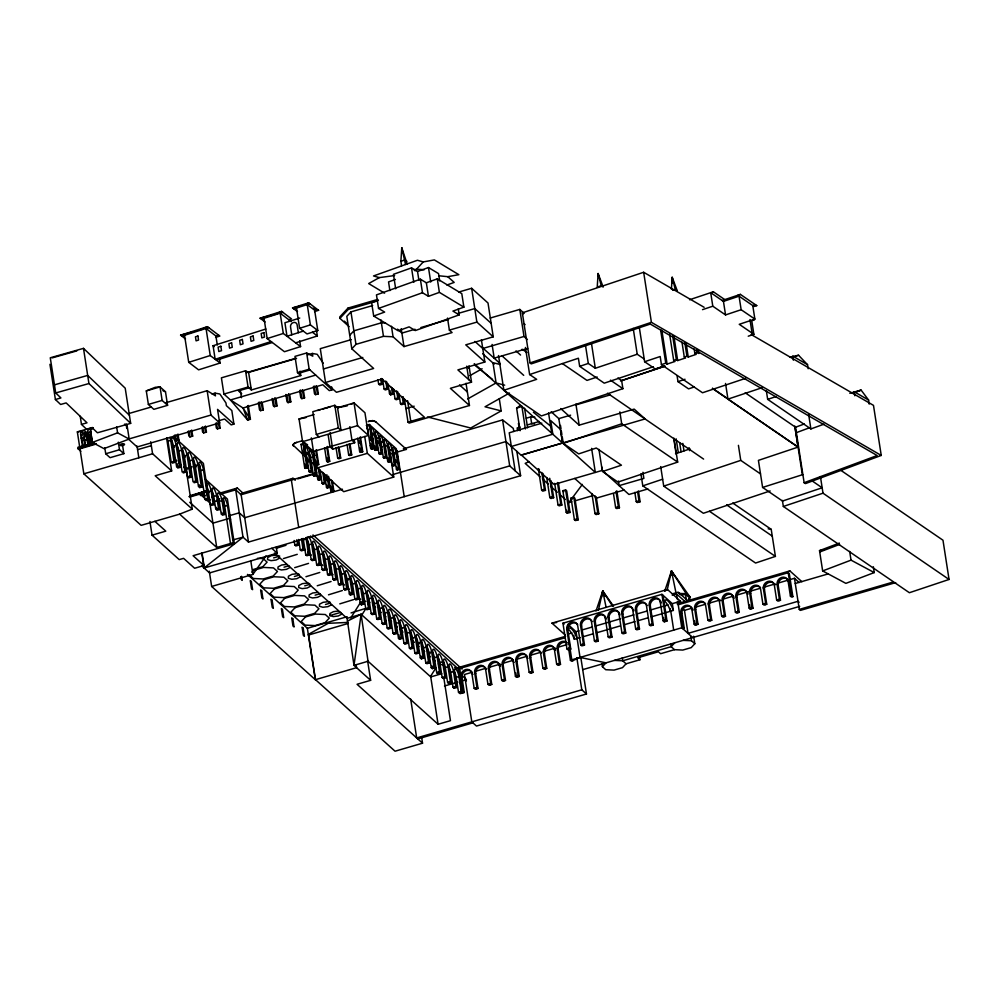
<?xml version="1.0" encoding="UTF-8"?>
<svg xmlns="http://www.w3.org/2000/svg" width="999" height="999" viewBox="0 0 999 999"><rect width="100%" height="100%" fill="white"/><g stroke="black" fill="none" stroke-linecap="round" stroke-linejoin="round"><path stroke-width="1.5" d="M83.354 446.091C82.992 442.37 78.347 431.568 86.139 433.054M85.614 445.504C85.215 442.432 82.093 435.04 87.862 435.364M90.235 444.093L88.611 432.742L91.021 430.956M341.858 614.098L338.274 615.983L333.266 616.595L329.795 615.584L329.87 613.536L333.454 611.65L338.449 611.026M401.586 265.809L400.886 261.301L401.773 247.789L407.305 264.348M671.403 289.273L672.19 277.26L677.26 290.809L675.274 289.448L672.19 277.26L672.639 283.204M274.4 553.009L347.053 618.369L361.101 614.273L353.996 665.359L370.629 680.331L357.055 684.29L422.54 743.194L395.042 751.211L315.497 679.657L308.579 635.014M601.648 597.14L602.747 591.008L613.511 606.131M670.666 575.561L671.49 570.966L690.334 597.427L688.573 599.313M598.376 610.364L602.747 591.008L612.587 606.193M667.12 590.322L671.49 570.966L686.251 593.743L690.334 597.427M596.016 611.026L602.747 591.008L605.257 596.428M664.76 590.983L671.49 570.966L673.376 575.024M91.234 432.167L90.772 435.402L92.183 444.53M87.45 435.926L86.626 439.86A2.985 2.597 -48 0 1 87.125 437.712M350.786 617.869L360.951 601.785M361.313 615.809L365.971 608.428M368.306 604.732L369.855 602.272M430.644 676.236L436.076 667.632M209.278 571.178L211.651 586.45L252.897 574.425L265.959 555.931M582.392 484.39L568.818 502.622L571.765 501.773M414.985 270.854L423.264 261.925L434.365 259.915L458.853 274.675L447.752 276.686L438.661 275.749M377.472 299.488L348.014 308.079L339.722 316.995L339.922 318.356L349.113 326.623M339.922 318.356L348.214 309.44L377.684 300.849M372.652 305.557L350.949 311.888L346.803 316.346L351.823 348.813L373.651 368.456L325.537 382.48L320.292 348.663L351.236 339.635M349.737 335.289L353.883 330.831L381.381 322.814L385.489 323.002M351.823 348.813L355.969 344.355L383.466 336.338L393.069 336.788L403.983 346.603L452.11 332.58L449.375 330.12L447.515 318.094M251.91 572.177L253.621 570.354L263.611 567.432L273.489 567.894L277.46 571.465L273.189 576.048L263.199 578.97L253.321 578.496L249.35 574.937M639.535 656.892L639.972 659.74L626.073 663.798L622.477 667.657L614.06 670.104L605.744 669.717L602.409 666.708L605.993 662.849L580.044 657.417L571.515 661.213L570.417 660.227L568.581 648.326M674.737 642.807L671.153 646.665L622.727 660.789L614.41 660.401M693.656 636.238L694.817 643.743L691.221 647.614L682.804 650.062L674.487 649.675L660.589 653.721L658.416 651.76L637.787 657.779L639.972 659.74M201.736 552.797L204.096 568.019L243.019 537.175L235.689 489.822L220.854 494.143M520.104 430.731L516.62 408.179L520.167 405.507L521.903 406.418L525.399 428.958M710.938 293.419L713.348 291.783L724.762 299.6M737.961 296.029L740.371 294.393L756.743 305.594L754.095 306.481L737.724 295.267M234.765 489.66L237.35 488.036L242.807 492.944L293.032 478.296L295.217 480.269M240.459 494.418L242.807 492.944M290.672 479.77L293.032 478.296M664.972 591.033L667.457 589.472L680.556 601.248L672.302 603.658L661.937 594.33L562.949 623.189L566.933 648.9L568.019 649.874L570.766 649.075L567.42 627.434M787.524 572.377L789.872 570.904L801.885 581.705M306.193 304.295L308.691 302.797L318.569 310.302L314.535 311.588M469.88 375.636L482.105 368.768M467.594 398.976L496.103 382.954L504.707 385.164M509.465 393.044L485.039 406.78L501.173 410.901L499.3 398.813M501.173 410.901L470.704 428.022L427.385 416.933M308.316 634.427L328.234 623.301L348.027 622.427M394.605 275.562L379.333 277.61L368.668 283.566L384.59 293.157M279.658 558.141L276.074 560.027L271.066 560.651L267.582 559.627L267.657 557.579L271.253 555.694L276.248 555.069L278.571 555.756M290.022 567.469L286.438 569.355L281.431 569.967L277.947 568.955L278.022 566.908L281.618 565.022L286.613 564.398M300.387 576.798L296.803 578.683L291.808 579.295L288.324 578.284L288.399 576.236L291.983 574.338L296.99 573.726L299.3 574.4M310.764 586.113L307.168 588.011L302.173 588.623L298.689 587.612L298.763 585.551L302.347 583.666L307.355 583.054L309.678 583.728M321.129 595.441L317.545 597.327L312.537 597.951L309.053 596.927L309.128 594.88L312.712 592.994L317.719 592.382M331.493 604.77L327.909 606.655L322.902 607.267L319.418 606.256L319.493 604.208L323.089 602.322L328.084 601.698L330.407 602.385M438.074 724.263L368.044 661.263L353.996 665.359L347.477 621.078L361.101 614.273L430.744 676.91L438.074 724.263L450.449 720.654L443.831 677.884M351.336 404.245L354.033 402.922L364.947 412.737L368.469 435.464L313.474 451.498L302.56 441.683L299.038 418.956L314.161 414.548M275.162 314.485L281.618 311.376L291.483 318.893L288.798 319.742M199.388 330.219L207.492 326.673L219.83 336.064L215.559 337.412M529.32 461.563L525.174 463.361L540.097 476.798M146.291 390.909L155.257 387.3L160.04 386.9L165.497 391.808L167.582 405.332L153.834 409.34L148.376 404.433L146.291 390.909L160.04 386.9L162.125 400.424L167.582 405.332M79.97 448.788L83.841 473.813L141.134 525.349L179.633 514.135L192.283 509.14L186.114 469.23L183.791 467.145M124.513 424.15L127.098 425.524L129.183 439.061L103.971 448.638L92.37 442.42L90.272 428.896L93.069 427.834M92.37 442.42L117.582 432.842L129.183 439.061M873.338 566.745L874.237 572.577L845.878 583.366L822.652 570.928L819.517 550.624L839.372 543.081M819.729 551.985L839.585 544.43M822.652 570.928L851.023 560.139L874.237 572.577M852.509 393.319L861.113 390.109L868.593 400.062L869.217 404.12M745.217 392.782L795.541 427.235L804.307 423.976M796.39 432.642L809.527 427.759M795.541 427.235L804.133 482.704L877.172 455.532L650.299 324.063L531.181 363.898L530.082 362.912L522.34 312.849L643.668 272.277L704.145 307.305M751.186 334.54L873.488 405.369L881.243 455.432L805.456 483.603L804.133 482.704M849.824 393.294L861.113 390.109L852.459 393.119M766.32 390.659L767.669 399.363L810.888 428.933L823.95 424.175M395.392 279.458L388.549 281.918L389.885 290.609M395.679 288.823L393.444 274.325L411.526 267.869L417.532 271.478L428.484 267.545L438.561 273.614L439.685 280.869M378.446 300.037L371.603 302.51L373.688 316.034L398.189 330.794L409.14 326.86L415.297 330.569L459.215 314.872L458.291 308.866M373.688 316.034L384.64 312.088L378.546 308.416L376.461 294.892L420.379 279.196L426.348 282.792L437.3 278.858L461.788 293.619L463.886 307.143L452.934 311.089L459.215 314.872M420.379 279.196L422.477 292.732L428.446 296.328L439.385 292.382L463.886 307.143M378.546 308.416L422.477 292.732M446.878 285.027L454.195 282.405L447.752 276.686M189.273 496.603L203.946 491.595L199.862 465.222M189.198 496.678L206.693 490.796L207.78 491.783L190.497 496.815M400.886 261.301L404.845 259.977L406.843 261.338M603.184 287.075L601.198 285.714L597.227 287.038L598.114 273.526L602.672 285.714M672.627 290.322L675.274 289.448M689.547 299.75L713.348 291.783M530.082 362.912L651.41 322.34L881.243 455.432M302.635 440.634L294.717 443.019L292.932 444.955L306.943 458.154M722.127 300.487L740.371 294.393M741.146 309.715L725.549 314.922L712.799 306.206L710.701 292.67L723.451 301.398L739.048 296.179L741.146 309.715L754.869 319.093L739.26 324.313L753.87 334.315L748.239 336.201M702.509 309.64L712.799 306.206M525.437 347.465L529.632 374.538L578.396 358.229L579.657 366.346L604.245 383.166L653.346 366.745M498.501 355.544L503.883 390.297L536.65 379.333L529.632 374.538M579.657 366.346L588.299 363.449L595.317 368.256L637.225 354.245L644.205 359.016M754.42 319.905L751.772 320.779L753.87 334.315M597.165 376.998L586.987 380.407L562.4 363.574M639.223 326.823L644.63 361.725L660.177 356.518L661.438 364.635L702.509 392.757L745.704 378.309M516.62 408.179L521.903 406.418M661.438 364.635L665.759 363.199L667.095 364.098L675.024 361.451L673.701 360.539L669.58 333.978M673.701 360.539L676.335 359.652L677.672 360.564L685.601 357.917L684.278 357.005L681.992 342.245M684.278 357.005L686.912 356.119L688.249 357.03L696.178 354.37L694.854 353.471L694.168 349.038M694.854 353.471L697.489 352.585L698.825 353.496L698.363 350.537M663.698 366.133L655.219 368.968L644.63 361.725M617.894 377.997L621.628 380.557L664.947 366.071M620.479 381.044L664.747 366.246M621.628 380.557L622.889 388.673L541.358 415.934L503.883 390.297M677.085 375.799L677.984 381.63L685.027 379.27M694.205 386.988L688.573 388.873L677.984 381.63M789.784 357.105L798.538 355.244L807.529 364.685L808.166 368.743M795.579 356.231L798.538 355.244M563.261 443.356L621.703 423.813L677.672 462.112L617.956 482.08L602.522 471.516L621.415 465.197L596.291 448.014L578.683 453.908L563.261 443.356L562.337 437.375M725.536 383.454L727.959 399.125L761.925 387.762M767.669 399.363L776.273 396.478M675.511 453.733L690.047 448.876M640.933 473.826L642.794 485.851L662.624 479.22M660.689 466.595L663.723 486.138L740.746 460.377L760.501 473.901M794.829 426.061L798.076 447.102L758.416 460.377L762.599 487.425L802.871 474.587M770.154 490.946L703.383 513.274L663.723 486.138M783.341 506.456L823.001 493.194L949.05 579.457L909.39 592.719L783.341 506.456L782.404 500.424M732.766 503.034L771.216 529.345L775.411 556.406L755.581 563.036L642.794 485.851M185.539 338.948L180.607 335.189L207.492 326.673M181.843 336.139L208.729 327.61M265.047 321.953L260.102 318.194L281.618 311.376M297.502 311.663L292.557 307.917L308.691 302.797M261.338 319.131L282.854 312.325M293.793 308.853L309.927 303.733M184.528 335.277L188.724 362.337L198.589 369.842L220.105 363.024L210.227 355.519L206.044 328.471L215.909 335.976L218.606 335.115M299.75 318.044L284.915 322.752L287 336.276L303.321 331.106M216.396 360.214L272.115 342.557L270.879 341.621L215.16 359.278L213.074 345.741L265.859 329.021M188.724 362.337L210.227 355.519M267.17 338.574L283.304 333.466L300.574 346.603L284.44 351.71L267.17 338.574L264.023 318.281M299.625 328.296L310.377 324.887L317.782 330.519L307.03 333.928L299.625 328.296L296.478 308.004M295.642 342.844L317.345 335.976L316.408 329.957M276.286 548.264L285.976 545.279M283.404 558.591L297.252 554.333M294.68 567.657L308.529 563.386M305.956 576.71L319.805 572.439M317.232 585.764L331.069 581.493M328.496 594.817L342.345 590.546M339.772 603.871L353.621 599.6M351.049 612.924L364.885 608.653M541.795 423.176L509.228 432.804L515.159 470.816M511.388 446.466L552.847 434.215L550.674 420.554L560.427 429.32L562.599 442.982L521.141 455.232L505.944 441.558L393.007 474.488M458.616 292.083L471.64 288.286L488.012 303.009L493.244 336.825L465.746 344.842L484.852 362.025L457.879 369.892L471.528 382.155L450.362 388.324L469.468 405.507L409.103 423.101L408.017 422.127L404.37 398.601M296.553 358.416L248.614 372.39L245.542 370.791L221.403 377.834L223.926 394.068L230.469 399.962L247.677 420.092L250.424 419.293L248.289 405.457M307.879 354.77L312.362 353.459L312.774 356.168L306.656 352.984L294.98 356.381L297.502 372.615L300.774 375.562L251.336 389.972L248.064 387.025L245.542 370.791M246.553 372.639L295.916 358.254M457.417 313.636L474.787 308.579L491.158 323.301M148.376 404.433L162.125 400.424M415.022 329.258L401.898 333.079L397.527 329.158M420.854 327.547L448.551 319.48M129.083 413.461L151.174 407.03M165.909 402.734L207.155 390.709L215.459 395.854L215.047 393.144L212.05 394.018M79.758 447.44L77.348 431.88L92.47 427.472M223.926 394.068L248.064 387.025M297.502 372.615L309.166 369.218L332.08 389.835L329.333 390.634L322.789 384.74L243.044 407.992L230.469 399.962L315.709 375.1M250.649 387.387L238.449 390.834L241.721 393.781M299.762 372.952L310.239 369.905M449.375 330.12L476.873 322.103L493.244 336.825M490.147 318.057L519.805 309.415L524.175 313.336M81.144 438.211L84.44 437.899M90.772 435.402L89.398 435.801L90.572 443.406M323.439 368.956L362.812 357.467M83.866 440.659L90.747 438.661M94.243 442.557L77.835 447.352L78.047 448.701L80.882 451.248M83.879 446.241L86.626 445.429M90.759 444.23L93.506 443.431M78.047 448.701L95.941 443.481M78.584 449.188L96.316 444.018M219.655 422.914L210.926 415.06L128.434 439.11L137.163 446.965L219.655 422.914L217.557 409.378L233.928 424.1L231.181 424.9L224.625 419.018L218.769 420.729M105.719 453.758L119.493 449.737L123.851 453.671L110.077 457.679L105.719 453.758L104.783 447.714M258.379 402.51L259.49 409.69L260.589 410.676L263.336 409.877L262.225 402.684M272.128 398.501L273.239 405.681L274.338 406.668L277.085 405.869L275.974 398.676M285.876 394.493L286.988 401.673L288.087 402.659L290.834 401.86L289.722 394.667M299.625 390.484L300.749 397.664L301.835 398.651L304.583 397.852L303.471 390.659M313.374 386.476L314.498 393.656L315.584 394.642L318.331 393.843L317.22 386.65M527.41 339.535L524 336.476L482.754 348.501L474.887 341.421M137.575 449.662L151.324 445.654M172.29 463.136L175.037 462.337L173.951 461.351L171.204 462.15L167.957 441.183L170.704 440.384A5.982 1.698 73.7 0 0 169.992 437.412M174.388 435.389L175.087 439.96L176.186 440.946L178.933 440.134L177.984 434.053M188.137 431.381L188.836 435.951L189.935 436.938L192.682 436.126L191.733 430.045M201.885 427.372L202.585 431.943L203.684 432.917L206.431 432.117L205.482 426.036M215.634 423.364L216.333 427.934L217.432 428.908L220.18 428.109L219.231 422.028M377.972 379.77L378.633 384.053L381.393 383.254L380.731 378.971M175.037 462.337L171.791 441.358A5.982 1.698 73.7 0 1 173.139 437.912A5.982 1.698 73.7 0 1 176.161 445.292L173.414 446.091L176.661 467.057L179.408 466.258L180.494 467.245L177.747 468.044L177.06 463.548M83.841 473.813L152.585 453.771L171.678 470.954L155.182 475.761L192.283 509.14M382.542 378.971L384.091 388.961L386.85 388.161L385.739 381.019M527.647 348.401L494.193 358.154L492.07 344.43M334.802 405.282L338.324 428.009L341.059 430.457L337.537 407.729L334.802 405.282L312.812 411.688L316.321 434.428L319.056 436.875M183.204 472.952L185.951 472.152L184.865 471.166L182.118 471.965L178.871 450.999L181.618 450.199A5.982 1.698 73.7 0 0 178.596 442.819A5.982 1.698 73.7 0 0 177.248 446.266L180.494 467.245M322.54 409.128L327.684 407.629M387.999 383.878L389.548 393.868L392.307 393.069L391.421 387.35M389.548 393.868L390.646 394.855L393.394 394.043L392.507 388.336M185.951 472.152L182.705 451.173A5.982 1.698 73.7 0 1 184.053 447.727A5.982 1.698 73.7 0 1 187.075 455.107L184.328 455.906L187.575 476.873L190.322 476.073L191.408 477.06L188.661 477.859M393.456 388.786L395.005 398.776L397.752 397.977L396.653 390.834M194.118 482.767L196.865 481.968L195.779 480.981L193.032 481.78L189.785 460.814L192.532 460.015A5.982 1.698 73.7 0 0 189.51 452.634A5.982 1.698 73.7 0 0 188.162 456.081L191.408 477.06M398.913 393.693L400.462 403.683L403.209 402.884L402.335 397.177M184.877 468.768L191.995 466.695M196.865 481.968L193.619 461.001A5.982 1.698 73.7 0 1 194.967 457.542A5.982 1.698 73.7 0 1 197.989 464.922L195.242 465.721L198.489 486.688L201.236 485.889L202.322 486.875L199.575 487.674L199.113 484.677M186.114 469.23L191.608 467.619M316.321 434.428L338.324 428.009M405.919 408.591L414.173 406.193M202.322 486.875L199.076 465.909A5.982 1.698 73.7 0 1 200.424 462.45A5.982 1.698 73.7 0 1 203.446 469.83L200.699 470.629A5.982 1.698 73.7 0 0 198.264 463.948M302.56 441.683L357.555 425.649L368.469 435.464M304.32 448.339A4.783 1.361 73.7 0 1 306.256 453.683L309.028 471.54L309.902 472.327L312.1 471.678L311.226 470.891L308.454 453.034A4.783 1.361 73.7 0 0 306.044 447.14A4.783 1.361 73.7 0 0 304.97 449.9L307.729 467.757L305.532 468.394L304.658 467.607L301.061 444.343L305.507 443.044M366.283 425.324L369.255 424.463L396.316 448.801L399.5 469.368L397.302 470.005L396.428 469.218L394.081 454.07A4.783 1.361 73.7 0 0 392.132 448.726M367.157 426.111L370.13 425.249L373.726 448.514L371.528 449.15L370.654 448.376L367.045 425.099M408.017 422.127L424.513 417.307L381.955 379.033L336.451 392.295L325.537 382.48M306.256 453.683L308.454 453.034M375.162 433.828A4.783 1.361 73.7 0 1 376.623 438.361L378.971 453.521L379.832 454.308L382.043 453.658L381.168 452.872L378.821 437.724A4.783 1.361 73.7 0 0 376.398 431.818A4.783 1.361 73.7 0 0 375.324 434.577L377.672 449.737L375.474 450.374L374.6 449.587L372.252 434.44L374.45 433.803A4.783 1.361 73.7 0 0 372.04 427.897A4.783 1.361 73.7 0 0 370.966 430.656M328.097 434.565L329.97 446.69L332.692 449.15L354.695 442.732L354.22 439.697M315.247 455.544A4.783 1.361 73.7 0 0 313.698 457.754L316.458 475.611L314.26 476.248L313.386 475.462L310.627 457.604L312.824 456.968A4.783 1.361 73.7 0 0 310.402 451.061A4.783 1.361 73.7 0 0 309.328 453.821L312.1 471.678M376.623 438.361L378.821 437.724M190.197 495.604L206.693 490.796L203.446 469.83M211.438 505.407L214.186 504.595L213.087 503.621L210.339 504.42L208.354 491.57L211.101 490.771A5.982 1.698 73.7 0 0 208.079 483.391A5.982 1.698 73.7 0 0 206.743 486.838L208.729 499.687L205.981 500.499M199.425 494.605L202.185 493.806L203.272 494.78L200.524 495.579M382.929 440.322A4.783 1.361 73.7 0 1 385.352 446.216L387.699 461.376L388.574 462.15L390.771 461.513L389.897 460.726L387.55 445.579A4.783 1.361 73.7 0 0 385.127 439.672A4.783 1.361 73.7 0 0 384.053 442.432L386.401 457.592L384.203 458.229L383.329 457.442L380.981 442.295L383.179 441.645A4.783 1.361 73.7 0 0 380.769 435.751A4.783 1.361 73.7 0 0 379.695 438.511L382.043 453.658M304.658 467.607L306.855 466.97L307.729 467.757M315.659 464.41L317.857 463.761L318.731 464.547L316.533 465.184L315.659 464.41L313.586 451.011M326.661 461.201L328.858 460.551L329.732 461.338L327.535 461.988L326.661 461.201L324.588 447.802M337.65 457.992L339.86 457.355L340.734 458.129L338.524 458.778L337.65 457.992L336.039 447.577M348.651 454.782L350.849 454.145L351.723 454.932L349.525 455.569L348.651 454.782L347.04 444.368M359.652 451.573L361.85 450.936L362.724 451.723L360.527 452.36L359.652 451.573L357.58 438.186M370.654 448.376L372.852 447.727L373.726 448.514M305.095 468.007L307.292 467.37M219.555 493.219L237.35 488.036M385.352 446.216L387.55 445.579M216.446 507.455L216.895 510.314L219.643 509.502L218.544 508.528L215.796 509.328L213.811 496.478L216.558 495.679A5.982 1.698 73.7 0 0 213.536 488.299A5.982 1.698 73.7 0 0 212.188 491.745L214.186 504.595M374.6 449.587L376.798 448.951L377.672 449.737M208.729 499.687L207.63 498.713L204.882 499.512L203.784 492.37M375.037 449.987L377.235 449.338M317.295 467.932L367.332 453.346L393.743 477.097L343.706 491.695L317.295 467.932L316.583 463.336M309.028 471.54L311.226 470.891M309.465 471.928L311.663 471.291M399.5 469.368L398.626 468.581L396.278 453.434A4.783 1.361 73.7 0 0 393.868 447.527A4.783 1.361 73.7 0 0 392.782 450.287L395.129 465.447L392.932 466.083L392.058 465.297L389.71 450.149L391.92 449.5A4.783 1.361 73.7 0 0 389.498 443.606A4.783 1.361 73.7 0 0 388.424 446.366L390.771 461.513M213.948 501.66L219.443 500.049M378.971 453.521L381.168 452.872M379.395 453.908L381.606 453.271M235.689 489.822L241.146 494.73L316.633 472.714M221.903 512.362L222.352 515.222L225.1 514.41L224.001 513.436L221.254 514.235L219.268 501.386L222.015 500.586A5.982 1.698 73.7 0 0 218.993 493.206A5.982 1.698 73.7 0 0 217.645 496.653L219.643 509.502M297.752 478.871L312.65 474.525M404.508 448.514L502.584 419.917L513.286 428.371L513.761 431.443M313.386 475.462L315.584 474.825L316.458 475.611M313.823 475.861L316.021 475.212M375.849 421.878A5.982 2.398 -8.8 0 0 368.169 421.528L372.639 420.542L375.849 421.878L406.406 449.375L390.209 454.095L393.743 477.097M394.081 454.07L396.278 453.434M383.329 457.442L385.527 456.805L386.401 457.592M383.766 457.842L385.964 457.192M526.348 418.194L530.619 416.945L534.852 417.145M225.1 514.41L223.102 501.56A5.982 1.698 73.7 0 1 224.45 498.114A5.982 1.698 73.7 0 1 227.472 505.494L224.725 506.293A5.982 1.698 73.7 0 0 222.29 499.612M317.757 479.395L319.955 478.746L320.829 479.532L318.631 480.182L317.757 479.395L314.985 461.538A4.783 1.361 73.7 0 0 313.049 456.193M318.194 479.782L320.392 479.145M576.036 404.857L610.227 394.892M387.699 461.376L389.897 460.726M388.136 461.763L390.334 461.126M322.115 483.316L324.313 482.679L325.187 483.466L322.989 484.103L322.115 483.316L320.042 469.93M322.552 483.716L324.75 483.066M520.104 427.097L517.157 427.947L517.582 430.656M527.385 424.912L539.26 421.503M149.925 521.478L152.048 535.164L165.797 531.156L154.882 521.341M392.058 465.297L394.255 464.66L395.129 465.447M392.495 465.684L394.692 465.047M551.186 411.738L558.816 418.606L570.604 415.172M326.486 487.25L328.683 486.6L329.558 487.387L327.36 488.024L326.486 487.25L324.413 473.851M228.871 515.846L239.248 512.812L244.705 517.732L342.482 489.223M326.923 487.637L329.121 487M396.428 469.218L398.626 468.581M396.865 469.617L399.063 468.981M330.844 491.171L333.054 490.534L333.928 491.321L331.718 491.958L330.844 491.171L328.546 476.286M331.281 491.558L333.491 490.921M560.689 408.554L579.183 425.149L634.178 409.115L645.092 418.931L521.341 455.007L554.083 484.453L602.21 470.429L628.945 494.48L647.864 488.961M179.633 514.135L216.733 547.502L233.229 542.694L234.328 543.681L193.082 555.706L203.983 565.521L194.618 568.256L183.591 558.341L179.221 559.615L152.048 535.164M232.605 539.997L243.019 537.175L248.476 542.082L509.702 465.909L520.616 475.724L204.096 568.019M307.317 536.825A5.982 1.698 73.7 0 0 307.267 540.084L309.565 554.957L306.818 555.756L305.731 554.782L303.421 539.897L306.169 539.098A5.982 1.698 73.7 0 0 305.881 537.624M294.817 544.967L297.565 544.168L298.651 545.142L295.904 545.941L294.817 544.967L294.118 540.496M295.354 545.454L298.114 544.655M276.273 547.102L277.223 553.196L209.553 572.927L201.91 566.058M311.913 543.031A5.982 1.698 73.7 0 1 314.335 549.712L316.646 564.597L317.732 565.584L320.479 564.772L319.393 563.798L317.083 548.913A5.982 1.698 73.7 0 0 314.061 541.533A5.982 1.698 73.7 0 0 312.724 544.992L315.022 559.865L312.275 560.664L311.188 559.69L308.878 544.805L311.626 544.005A5.982 1.698 73.7 0 0 308.604 536.625M300.274 549.875L303.022 549.075L304.108 550.049L301.361 550.849L300.274 549.875L298.664 539.46M273.664 557.867L279.732 556.093M300.811 550.362L303.571 549.562M314.335 549.712L317.083 548.913M252.822 569.642L262.824 566.72L267.083 562.137L263.124 558.566L257.48 558.304M305.731 554.782L308.479 553.983L309.565 554.957M306.268 555.269L309.028 554.47M323.439 553.858A5.982 1.698 73.7 0 1 325.249 559.527L327.547 574.413L328.646 575.399L331.393 574.587L330.307 573.613L327.997 558.728A5.982 1.698 73.7 0 0 324.975 551.348A5.982 1.698 73.7 0 0 323.639 554.807L325.936 569.68L323.189 570.491L322.103 569.505L319.792 554.62L322.54 553.821A5.982 1.698 73.7 0 0 319.518 546.441A5.982 1.698 73.7 0 0 318.182 549.9L320.479 564.772M541.645 490.184L544.393 489.373L545.479 490.359L542.732 491.158L541.645 490.184L538.311 468.631L539.398 469.617M284.028 567.182L288.886 565.771M311.188 559.69L313.936 558.891L315.022 559.865M311.725 560.177L314.485 559.378M325.249 559.527L327.997 558.728M562.862 490.721L565.609 489.91L566.708 490.896L570.042 512.45L567.295 513.249L566.196 512.262L562.862 490.721L563.948 491.695M316.646 564.597L319.393 563.798M317.183 565.084L319.93 564.285M549.825 497.539L552.572 496.74L553.671 497.714L550.924 498.526L549.825 497.539L546.728 477.534M334.34 563.673A5.982 1.698 73.7 0 1 336.163 569.343L338.461 584.228L339.56 585.214L342.307 584.403L341.221 583.428L338.911 568.543A5.982 1.698 73.7 0 0 335.889 561.176A5.982 1.698 73.7 0 0 334.553 564.622L336.85 579.495L334.103 580.307L333.004 579.32L330.706 564.435L333.454 563.636A5.982 1.698 73.7 0 0 330.432 556.268A5.982 1.698 73.7 0 0 329.096 559.715L331.393 574.587M294.393 576.51L299.25 575.099M322.103 569.505L324.85 568.706L325.936 569.68M322.64 569.992L325.387 569.193M571.041 498.076L573.801 497.277L574.887 498.264L578.221 519.805L575.474 520.604L574.388 519.63L571.041 498.076L572.14 499.063M336.163 569.343L338.911 568.543M558.016 504.907L560.764 504.095L561.85 505.082L559.103 505.881L558.016 504.907L554.682 483.354M574.712 500.911L592.395 495.754M327.547 574.413L330.307 573.613M328.097 574.9L330.844 574.1M624.038 490.059L596.54 498.076L574.712 478.446M345.254 573.501A5.982 1.698 73.7 0 1 347.078 579.158L349.375 594.043L350.474 595.029L353.221 594.23L352.135 593.244L349.825 578.359A5.982 1.698 73.7 0 0 346.803 570.991A5.982 1.698 73.7 0 0 345.454 574.437L347.764 589.323L345.017 590.122L343.918 589.135L341.621 574.25L344.368 573.451A5.982 1.698 73.7 0 0 341.346 566.083A5.982 1.698 73.7 0 0 339.997 569.53L342.307 584.403M304.757 585.839L309.615 584.415M333.004 579.32L335.764 578.521L336.85 579.495M333.554 579.807L336.301 579.008M566.196 512.262L568.943 511.463L570.042 512.45M347.078 579.158L349.825 578.359M338.461 584.228L341.221 583.428M339.011 584.715L341.758 583.916M315.135 595.167L319.992 593.743M356.168 583.316A5.982 1.698 73.7 0 1 357.992 588.985L360.289 603.858L361.388 604.845L364.136 604.045L363.037 603.059L360.739 588.174A5.982 1.698 73.7 0 0 357.717 580.806A5.982 1.698 73.7 0 0 356.368 584.253L358.678 599.138L355.931 599.937L354.832 598.95L352.535 584.065L355.282 583.266A5.982 1.698 73.7 0 0 352.26 575.899A5.982 1.698 73.7 0 0 350.911 579.345L353.221 594.23M574.388 519.63L577.135 518.831L578.221 519.805M595.004 513.611L597.752 512.812L598.851 513.798L596.091 514.597L595.004 513.611L591.908 493.606M615.634 507.604L618.381 506.793L619.467 507.779L616.72 508.578L615.634 507.604L613.486 493.743M636.251 501.585L638.998 500.786L640.097 501.773L637.35 502.572L636.251 501.585L634.827 492.357M343.918 589.135L346.678 588.336L347.764 589.323M344.468 589.622L347.215 588.823M357.992 588.985L360.739 588.174M349.375 594.043L352.135 593.244M349.925 594.53L352.672 593.731M325.499 604.482L330.357 603.071M367.083 593.131A5.982 1.698 73.7 0 1 368.906 598.801L371.203 613.673L372.302 614.66L375.05 613.861L373.951 612.874L371.653 597.989A5.982 1.698 73.7 0 0 368.631 590.621A5.982 1.698 73.7 0 0 367.282 594.068L369.593 608.953L366.845 609.752L365.746 608.766L363.449 593.893L366.196 593.081A5.982 1.698 73.7 0 0 363.174 585.714A5.982 1.698 73.7 0 0 361.825 589.16L364.136 604.045M354.832 598.95L357.58 598.151L358.678 599.138M355.382 599.45L358.129 598.638M368.906 598.801L371.653 597.989M360.289 603.858L363.037 603.059M360.839 604.358L363.586 603.546M329.795 615.584L340.721 612.399M377.385 601.935A5.982 1.698 73.7 0 1 379.82 608.616L382.118 623.488L383.204 624.475L385.964 623.676L384.865 622.689L382.567 607.804A5.982 1.698 73.7 0 0 379.545 600.436A5.982 1.698 73.7 0 0 378.196 603.883L380.507 618.768L377.747 619.567L376.66 618.581L374.363 603.708L377.11 602.897A5.982 1.698 73.7 0 0 374.088 595.529A5.982 1.698 73.7 0 0 372.739 598.975L375.05 613.861M365.746 608.766L368.494 607.966L369.593 608.953M366.296 609.265L369.043 608.453M247.465 574.413L307.367 628.296L347.14 616.695M379.82 608.616L382.567 607.804M371.203 613.673L373.951 612.874M371.753 614.173L374.5 613.361M308.404 635.064L348.301 623.426M388.087 611.138A6.518 1.848 73.7 0 1 390.721 618.431L393.032 633.316L394.118 634.29L396.878 633.491L395.779 632.504L393.481 617.632A6.518 1.848 73.7 0 0 390.184 609.59A6.518 1.848 73.7 0 0 388.723 613.349L391.021 628.234L388.274 629.033L387.187 628.046L384.877 613.161L387.624 612.362A5.432 1.548 73.7 0 0 384.877 605.656A5.432 1.548 73.7 0 0 383.653 608.791L385.964 623.676M376.66 618.581L379.408 617.782L380.507 618.768M377.21 619.08L379.957 618.269M377.36 619.218L380.107 618.406M390.721 618.431L393.481 617.632M382.118 623.488L384.865 622.689M382.667 623.988L385.414 623.189M399.213 621.565A5.982 1.698 73.7 0 1 401.635 628.246L403.946 643.131L405.032 644.105L407.779 643.306L406.693 642.32L404.395 627.447A5.982 1.698 73.7 0 0 401.373 620.067A5.982 1.698 73.7 0 0 400.025 623.513L402.335 638.398L399.575 639.198L398.489 638.224L396.178 623.339L398.938 622.539A5.982 1.698 73.7 0 0 395.916 615.159A5.982 1.698 73.7 0 0 394.568 618.606L396.878 633.491M387.187 628.046L389.935 627.247L391.021 628.234M387.724 628.533L390.472 627.734M401.635 628.246L404.395 627.447M393.032 633.316L395.779 632.504M393.581 633.803L396.328 633.004M410.127 631.38A5.982 1.698 73.7 0 1 412.55 638.061L414.86 652.946L415.946 653.92L418.693 653.121L417.607 652.135L415.297 637.262A5.982 1.698 73.7 0 0 412.287 629.882A5.982 1.698 73.7 0 0 410.939 633.329L413.236 648.214L410.489 649.013L409.403 648.039L407.093 633.154L409.852 632.355A5.982 1.698 73.7 0 0 406.83 624.974A5.982 1.698 73.7 0 0 405.482 628.421L407.779 643.306M398.489 638.224L401.236 637.412L402.335 638.398M399.038 638.711L401.785 637.911M412.55 638.061L415.297 637.262M403.946 643.131L406.693 642.32M404.495 643.618L407.242 642.819M421.041 641.196A5.982 1.698 73.7 0 1 423.464 647.876L425.774 662.762L426.86 663.736L429.607 662.936L428.521 661.962L426.211 647.077A5.982 1.698 73.7 0 0 423.201 639.697A5.982 1.698 73.7 0 0 421.853 643.144L424.15 658.029L421.403 658.828L420.317 657.854L418.007 642.969L420.754 642.17A5.982 1.698 73.7 0 0 417.744 634.79A5.982 1.698 73.7 0 0 416.396 638.236L418.693 653.121M409.403 648.039L412.15 647.227L413.236 648.214M409.952 648.526L412.699 647.727M423.464 647.876L426.211 647.077M211.651 586.45L315.322 679.707L356.568 667.682L356.094 664.597M414.86 652.946L417.607 652.135M415.397 653.433L418.156 652.634M431.955 651.011A5.982 1.698 73.7 0 1 434.378 657.692L436.688 672.577L437.774 673.551L440.522 672.752L439.435 671.778L437.125 656.892A5.982 1.698 73.7 0 0 434.103 649.512A5.982 1.698 73.7 0 0 432.767 652.959L435.064 667.844L432.317 668.643L431.231 667.669L428.921 652.784L431.668 651.985A5.982 1.698 73.7 0 0 428.646 644.605A5.982 1.698 73.7 0 0 427.31 648.051L429.607 662.936M420.317 657.854L423.064 657.055L424.15 658.029M420.854 658.341L423.613 657.542M565.072 634.927L551.972 623.139L667.457 589.472M434.378 657.692L437.125 656.892M425.774 662.762L428.521 661.962M426.311 663.249L429.071 662.449M672.29 593.881L678.209 592.145L688.036 600.986M442.869 660.826A5.982 1.698 73.7 0 1 445.292 667.507L447.602 682.392L448.688 683.378L451.436 682.567L450.349 681.593L448.039 666.708A5.982 1.698 73.7 0 0 445.017 659.328A5.982 1.698 73.7 0 0 443.681 662.787L445.979 677.659L443.231 678.458L442.145 677.484L439.835 662.599L442.582 661.8A5.982 1.698 73.7 0 0 439.56 654.42A5.982 1.698 73.7 0 0 438.224 657.866L440.522 672.752M672.227 595.192L676.548 593.93L685.277 601.785M431.231 667.669L433.978 666.87L435.064 667.844M431.768 668.156L434.528 667.357M445.292 667.507L448.039 666.708M567.819 634.115L571.94 632.916M567.944 624.412L576.061 631.718L579.033 630.856M582.005 629.982L592.395 626.96M595.354 626.086L620.591 618.731M623.551 617.869L633.94 614.847M636.912 613.973L647.302 610.951M650.262 610.077L668.069 604.894M436.688 672.577L439.435 671.778M437.225 673.064L439.972 672.265M457.367 667.856L565.659 636.276M789.872 570.904L677.135 603.771L678.221 604.757L788.223 572.689L789.31 573.663L792.869 596.665L791.495 597.065L790.409 596.091L788.099 581.206A5.982 5.207 -48 0 0 781.767 577.397A5.982 5.207 -48 0 0 777.097 584.415L779.407 599.3L780.494 600.274L777.746 601.073L776.66 600.099L774.35 585.214A5.982 5.207 -48 0 0 768.019 581.406A5.982 5.207 -48 0 0 763.348 588.423L765.659 603.309L766.745 604.283L763.998 605.082L762.911 604.108L760.601 589.223A5.982 5.207 -48 0 0 754.27 585.414A5.982 5.207 -48 0 0 749.6 592.432L751.91 607.317L752.996 608.291L750.249 609.09L749.15 608.116L746.852 593.231A5.982 5.207 -48 0 0 740.521 589.422A5.982 5.207 -48 0 0 735.851 596.44L738.161 611.326L739.248 612.3L736.5 613.099L735.401 612.125L733.104 597.24A5.982 5.207 -48 0 0 726.76 593.431A5.982 5.207 -48 0 0 722.102 600.449L724.412 615.334L725.499 616.308L722.752 617.107L721.653 616.133L719.355 601.248A5.982 5.207 -48 0 0 713.011 597.439A5.982 5.207 -48 0 0 708.353 604.457L710.664 619.343L711.75 620.317L709.003 621.116L707.904 620.142L705.606 605.257A5.982 5.207 -48 0 0 699.263 601.448A5.982 5.207 -48 0 0 694.605 608.466L696.915 623.351L698.001 624.325L695.254 625.124L694.155 624.15L691.857 609.265A5.982 5.207 -48 0 0 685.514 605.456A5.982 5.207 -48 0 0 680.856 612.474L683.166 627.36L684.253 628.334L682.879 628.733M430.744 676.91L441.745 673.713M310.477 535.988L458.241 668.893L565.259 637.699M462.899 692.881L461.263 691.408L458.953 676.523A5.982 1.698 73.7 0 0 455.931 669.143A5.982 1.698 73.7 0 0 454.595 672.602L456.893 687.474L454.145 688.286L453.047 687.3L450.749 672.414L453.496 671.615A5.982 1.698 73.7 0 0 450.474 664.235A5.982 1.698 73.7 0 0 449.138 667.694L451.436 682.567M442.145 677.484L444.892 676.685L445.979 677.659M568.031 629.07A16.483 4.695 73.7 0 1 574.363 639.285L580.082 637.612M583.054 636.75L593.431 633.716M596.403 632.854L620.154 625.936M624.6 624.637L634.989 621.603M637.961 620.741L648.351 617.707M651.311 616.845L673.351 610.414L672.302 603.658M442.682 677.971L445.429 677.172M471.915 672.339L464.485 674.512L471.815 721.865L476.486 726.061L586.475 693.993L580.806 657.379M474.887 671.478L485.289 668.443M489.76 667.145L500.162 664.11M503.134 663.249L513.536 660.214M516.508 659.34L526.91 656.306M529.882 655.444L540.284 652.409M543.269 651.548L555.157 648.076M558.129 647.202L567.045 644.605M682.404 608.516L684.465 610.377L691.895 608.204M694.867 607.342L705.282 604.308M708.254 603.433L720.142 599.974M723.114 599.1L733.516 596.066M736.488 595.204L760.276 588.274M763.248 587.4L775.137 583.94M778.109 583.066L794.455 578.296L799.125 582.504M471.815 671.902A5.982 5.207 -48 0 0 465.234 671.178A5.982 5.207 -48 0 0 461.963 677.597L464.273 692.482L460.152 693.681L458.504 692.207L456.206 677.322L458.953 676.523M447.602 682.392L450.349 681.593M448.139 682.879L450.886 682.08M566.933 648.9L569.68 648.101L570.766 649.075M580.681 644.892L583.428 644.093L584.515 645.067L581.768 645.866L580.681 644.892L577.747 625.948A5.982 5.207 -48 0 0 571.403 622.14A5.982 5.207 -48 0 0 566.745 629.158L569.68 648.101M594.43 640.883L597.177 640.072L598.264 641.058L595.516 641.857L594.43 640.883L591.495 621.94A5.982 5.207 -48 0 0 585.152 618.131A5.982 5.207 -48 0 0 580.494 625.149L583.428 644.093M608.179 636.875L610.926 636.063L612.012 637.05L609.265 637.849L608.179 636.875L605.244 617.931A5.982 5.207 -48 0 0 598.901 614.123A5.982 5.207 -48 0 0 594.243 621.141L597.177 640.072M621.927 632.866L624.675 632.055L625.761 633.041L623.014 633.841L621.927 632.866L618.993 613.923A5.982 5.207 -48 0 0 612.649 610.114A5.982 5.207 -48 0 0 607.991 617.132L610.926 636.063M635.676 628.858L638.423 628.046L639.51 629.033L636.763 629.832L635.676 628.858L632.742 609.914A5.982 5.207 -48 0 0 626.398 606.106A5.982 5.207 -48 0 0 621.74 613.124L624.675 632.055M649.425 624.85L652.172 624.038L653.259 625.024L650.511 625.824L649.425 624.85L646.49 605.906A5.982 5.207 -48 0 0 640.147 602.097A5.982 5.207 -48 0 0 635.489 609.115L638.423 628.046M663.174 620.841L665.921 620.029L667.007 621.016L664.26 621.815L663.174 620.841L660.239 601.898A5.982 5.207 -48 0 0 653.895 598.089A5.982 5.207 -48 0 0 649.238 605.107L652.172 624.038M795.266 583.491L828.021 573.95M444.468 686.001L457.879 682.092M462.35 680.794L465.322 679.919L466.421 680.906M453.047 687.3L455.806 686.5L456.893 687.474M453.596 687.787L456.343 686.987M458.504 692.207L461.263 691.408M459.053 692.694L463.174 691.495L464.273 692.482M474.175 688.286L476.923 687.487L478.022 688.473L475.274 689.273L474.175 688.286L471.878 673.401A5.982 5.207 -48 0 0 465.534 669.592A5.982 5.207 -48 0 0 460.876 676.61L463.174 691.495M487.924 684.278L490.671 683.478L491.77 684.465L489.023 685.264L487.924 684.278L485.626 669.392A5.982 5.207 -48 0 0 479.283 665.584A5.982 5.207 -48 0 0 474.625 672.602L476.923 687.487M501.673 680.269L504.42 679.47L505.519 680.456L502.772 681.256L501.673 680.269L499.375 665.384A5.982 5.207 -48 0 0 493.031 661.575A5.982 5.207 -48 0 0 488.374 668.593L490.671 683.478M515.422 676.261L518.169 675.461L519.268 676.448L516.52 677.247L515.422 676.261L513.124 661.375A5.982 5.207 -48 0 0 506.78 657.567A5.982 5.207 -48 0 0 502.122 664.585L504.42 679.47M529.17 672.252L531.918 671.453L533.016 672.427L530.269 673.239L529.17 672.252L526.873 657.367A5.982 5.207 -48 0 0 520.529 653.558A5.982 5.207 -48 0 0 515.871 660.576L518.169 675.461M542.919 668.244L545.666 667.444L546.765 668.418L544.018 669.23L542.919 668.244L540.621 653.358A5.982 5.207 -48 0 0 534.278 649.55A5.982 5.207 -48 0 0 529.62 656.568L531.918 671.453M556.668 664.235L559.428 663.436L560.514 664.41L557.767 665.222L556.668 664.235L554.37 649.35A5.982 5.207 -48 0 0 548.026 645.541A5.982 5.207 -48 0 0 543.369 652.559L545.666 667.444M570.417 660.227L683.166 627.36M694.155 624.15L696.915 623.351M707.904 620.142L710.664 619.343M721.653 616.133L724.412 615.334M735.401 612.125L738.161 611.326M749.15 608.116L751.91 607.317M762.911 604.108L765.659 603.309M776.66 600.099L779.407 599.3M790.409 596.091L791.782 595.691L792.869 596.665M582.704 669.642L799.712 606.368M794.455 578.296L799.275 609.415L893.094 582.067M895.666 582.617L800.361 610.401L799.275 609.415M586.475 693.993L581.805 689.797L416.695 737.936L410.664 698.988M417.782 738.91L472.902 722.839M80.22 416.271L81.468 424.388L86.688 429.37L92.233 427.797L97.44 432.779L130.669 423.364L125.212 388.186L83.491 348.364L50.275 357.779L55.719 392.957L60.927 397.939L55.395 399.5L49.95 364.323M52.173 357.892L76.823 350.899M54.458 384.84L87.675 375.424L129.408 415.247M55.719 392.957L88.936 383.541L130.669 423.364M81.468 424.388L87.013 422.814L66.146 402.909L60.614 404.483L55.395 399.5M180.607 335.189L193.606 331.743M260.102 318.194L273.664 314.86M292.557 307.917L300.811 306.006M90.272 428.896L93.244 428.284M819.517 550.624L823.975 549.725M347.252 405.844L337.537 407.729L354.033 402.922L357.555 425.649M299.038 418.956L305.981 417.607M77.348 431.88L80.357 431.481M551.972 623.139L556.605 622.527M677.447 601.386L680.556 601.248M334.503 406.643L340.422 406.918M534.477 423.801L531.668 423.676L530.619 416.945M678.983 593.406L686.251 593.743M680.107 593.893L685.501 594.143L689.298 597.552L689.71 600.262M680.194 594.555L684.352 594.742M683.154 640.359L691.47 640.746L694.817 643.743M86.426 432.442C81.156 434.365 85.564 443.044 85.302 446.541M768.156 528.821L771.216 529.345M312.362 353.459L317.195 354.308L323.276 363.274M215.047 393.144L219.867 393.993L225.961 402.959L226.373 405.669L231.83 410.577L233.928 424.1M753.808 304.995L756.743 305.594M363.099 600.811L365.809 601.398M438.411 663.935L444.33 665.222M454.682 667.469L459.128 668.431M403.371 448.676L406.406 449.375M500.124 364.498L492.957 362.662L496.103 382.954M423.264 261.925L417.445 260.264L373.526 275.949L379.333 277.61M88.874 435.514L90.697 436.288M313.112 308.204L318.569 310.302M162.937 390.684L165.497 391.808M807.529 364.685L792.744 356.106L793.368 360.164M868.593 400.062L854.17 391.708L854.807 395.766M660.714 329.633A4.483 3.784 -55.6 0 0 660.739 330.719L662.062 331.631L667.095 364.098M840.084 469.805L942.981 540.222L949.05 579.457M712.549 388.349L727.921 398.863M727.959 399.125L798.076 447.102L712.387 388.374M811.9 480.756L822.165 487.787L782.504 501.048L762.599 487.425M610.451 380.157L622.889 388.673M522.102 349.225L526.935 352.535M726.623 504.87L772.264 536.113M709.477 511.288L775.411 556.406M607.504 393.219L703.608 459.09M312.4 332.217L317.345 335.976M291.271 321.616L280.157 313.174L283.304 333.466M213.074 345.741L214.31 346.69M474.475 364.935L492.507 379.42M533.379 412.25L551.411 426.735M515.959 350.899L520.579 355.057M501.76 355.632L523.713 375.349M482.792 348.002L500.112 363.561M482.679 353.733L494.23 364.111M474.263 363.648L595.329 472.427L591.608 448.376M522.34 312.849L523.426 313.836M524.013 323.676L525.112 324.663M788.099 581.206L789.185 582.192M799.113 602.285L798.014 601.298L688.024 633.366L684.465 610.377M777.097 584.415L778.196 585.389L780.494 600.274M778.034 599.7L779.12 600.674M763.348 588.423L764.447 589.398L766.745 604.283M764.285 603.708L765.371 604.682M749.6 592.432L750.699 593.406L752.996 608.291M746.852 593.231L747.939 594.218A5.982 5.207 -48 0 0 741.608 590.409A5.982 5.207 -48 0 0 736.95 597.414L739.248 612.3M750.536 607.717L751.623 608.691M735.851 596.44L736.95 597.414M733.104 597.24L734.19 598.226M466.695 366.171L469.43 368.631M736.787 611.725L737.874 612.699M722.102 600.449L723.201 601.423L725.499 616.308M723.039 615.734L724.125 616.708M708.353 604.457L709.452 605.431L711.75 620.317M459.503 384.902L467.37 391.983M709.29 619.742L710.376 620.716M694.605 608.466L695.704 609.452L698.001 624.325M691.857 609.265L692.944 610.252A5.982 5.207 -48 0 0 692.544 608.903M542.395 478.858L548.139 484.028M550.437 486.101L557.33 492.295M559.627 494.355L565.372 499.525M695.541 623.751L696.628 624.725M680.856 612.474L681.955 613.461L684.253 628.334M660.239 601.898L661.326 602.872M344.305 321.129L346.603 323.201M692.694 637.574L681.793 627.759L677.809 602.047M649.238 605.107L650.324 606.081L653.259 625.024M664.547 620.429L665.634 621.415M635.489 609.115L636.575 610.089L639.51 629.033M650.799 624.45L651.885 625.424M632.742 609.914L633.828 610.889A5.982 5.207 -48 0 0 633.428 609.552M674.487 649.675L671.153 646.665L670.691 643.668M378.633 384.053L379.732 385.04L382.48 384.228L381.593 378.521M384.091 388.961L385.189 389.947L387.937 389.135L386.825 382.005M395.005 398.776L396.103 399.762L398.851 398.963L397.739 391.82M400.462 403.683L401.561 404.67L404.308 403.871L403.196 396.728M621.74 613.124L622.827 614.098L625.761 633.041M637.05 628.458L638.136 629.432M618.993 613.923L620.079 614.909M607.991 617.132L609.078 618.106L612.012 637.05M623.301 632.467L624.387 633.441M605.244 617.931L606.331 618.918M594.243 621.141L595.329 622.115L598.264 641.058M609.552 636.475L610.639 637.449M626.073 663.798L622.727 660.789L622.265 657.779M370.666 436.538L372.964 438.611M379.857 444.805L382.155 446.865M580.494 625.149L581.58 626.123L584.515 645.067M595.804 640.484L596.89 641.458M318.331 393.843L317.245 392.857L316.134 385.664M373.301 445.804L372.44 445.017L370.229 445.666L371.104 446.453M371.753 448.052L372.627 448.838M562.949 623.189L564.035 624.175M566.745 629.158L567.832 630.132A16.483 4.695 73.7 0 1 577.11 638.486M582.055 644.492L583.141 645.466M304.583 397.852L303.496 396.865L302.385 389.672M354.695 442.732L351.973 440.284L349.85 426.635M360.751 451.261L361.626 452.048M568.306 648.501L569.393 649.475M349.75 454.458L350.624 455.244M290.834 401.86L289.747 400.874L288.636 393.681M572.889 660.814L571.79 659.827L569.892 647.564M566.957 642.856A5.982 5.207 -48 0 0 560.389 642.132A5.982 5.207 -48 0 0 557.117 648.551L558.204 649.537L560.514 664.41M554.37 649.35L555.456 650.337M338.761 457.667L339.623 458.454M277.085 405.869L275.999 404.882L274.887 397.689M558.041 663.836L559.14 664.822M543.369 652.559L544.455 653.546L546.765 668.418M327.759 460.876L328.634 461.663M305.269 445.517L314.535 453.846M263.336 409.877L262.25 408.891L261.139 401.698M301.061 444.343L301.935 445.129M544.293 667.844L545.392 668.831M316.758 464.085L317.632 464.872M529.62 656.568L530.706 657.554L533.016 672.427M310.339 461.201L315.996 466.296M526.873 657.367L527.959 658.353M305.756 467.295L306.631 468.081M250.424 419.293L243.044 407.992L247.677 420.092L249.338 418.306L247.427 406.019M530.544 671.852L531.643 672.839M515.871 660.576L516.958 661.563L519.268 676.448M513.124 661.375L514.21 662.362M516.795 675.861L517.894 676.847M502.122 664.585L503.209 665.571L505.519 680.456M499.375 665.384L500.462 666.37M503.046 679.869L504.145 680.856M488.374 668.593L489.46 669.58L491.77 684.465M220.18 428.109L219.093 427.135L218.381 422.565M489.298 683.878L490.397 684.864M474.625 672.602L475.711 673.588L478.022 688.473M206.431 432.117L205.332 431.143L204.633 426.573M471.878 673.401L472.964 674.387M312.974 534.952L462.087 669.08M460.951 674.612L466.408 679.52M475.549 687.886L476.648 688.873M460.876 676.61L461.963 677.597M192.682 436.126L191.583 435.152L190.884 430.581M373.289 605.357L375.574 607.417M378.996 610.501L381.281 612.549M383.566 614.61L385.851 616.67M389.285 619.742L391.571 621.803M394.992 624.887L397.277 626.947M399.563 628.995L402.997 632.08M410.989 639.273L414.423 642.357M416.708 644.417L418.993 646.465M422.415 649.55L424.7 651.61M428.121 654.695L430.407 656.743M432.692 658.803L434.977 660.851M303.209 547.852L305.507 549.925M307.804 551.985L311.238 555.082M319.28 562.312L322.727 565.409M325.012 567.469L327.31 569.542M329.608 571.603L333.054 574.7M341.084 581.93L344.53 585.027M346.828 587.1L349.126 589.16M358.304 597.414L360.602 599.487M178.933 440.134L177.834 439.16L177.135 434.59M173.589 436.575L203.384 463.374L207.78 491.783M174.5 447.077L173.414 446.091A5.982 1.698 73.7 0 0 171.591 440.422M185.414 456.893L184.328 455.906A5.982 1.698 73.7 0 0 182.505 450.237M205.419 479.245L227.41 499.025L234.328 543.681M174.513 458.803L176.835 460.889M179.146 462.974L181.468 465.059M271.765 548.289L277.223 553.196M202.085 492.632L205.557 495.754M207.879 497.839L210.19 499.912M230.557 519.318L229.458 518.344L212.962 523.151L189.773 502.297M200.549 494.517L209.827 502.859L216.733 547.502M87.487 431.918L88.599 432.917M91.896 429.17A2.985 2.597 -48 0 0 87.475 431.73L88.586 433.441M88.923 434.777L89.648 435.427M90.41 439.335L88.674 434.428M81.481 431.893L83.054 433.304M84.278 434.403L85.777 435.764M87.5 432.455L89.373 444.63L87.999 445.03L85.539 431.605A2.985 2.597 -48 0 0 81.631 431.718L81.131 432.317A2.985 2.597 -48 0 0 80.619 434.465L81.706 435.439M89.51 435.177L89.935 436.288M601.198 285.714L598.114 273.526L598.326 276.498M676.073 593.269L671.49 570.966L671.852 573.938M602.747 591.008L606.106 607.367M849.662 551.398L851.023 560.139M820.429 476.598L823.001 493.194M808.641 414.448L810.888 428.933M794.929 426.81L802.259 474.163M752.771 305.569L754.869 319.093M749.962 319.543L752.047 333.067M788.223 572.689L791.782 595.691M723.451 301.398L725.549 314.922M738.423 445.342L740.746 460.377M749.562 604.632L750.249 609.09M697.04 349.625L697.489 352.585M686.188 343.743L688.249 357.03M684.864 342.832L686.912 356.119M674.013 336.95L677.672 360.564M672.689 336.039L676.335 359.652M689.06 447.639L689.522 450.649M682.841 443.394L684.003 450.911M679.657 442.769L681.056 451.798M660.739 330.719L665.759 363.199M676.161 438.848L678.259 452.372M673.975 438.211L677.672 462.112M673.738 438.536L676.073 453.558M643.668 272.277L651.41 322.34M694.555 620.666L695.254 625.124M685.501 594.143L686.338 599.55M690.771 636.238L691.47 640.746M676.548 593.93L677.384 599.35M633.229 328.446L637.225 354.245M670.766 611.176L673.701 630.119M670.192 608.516L670.604 611.226A16.483 4.695 73.7 0 0 663.486 600.711M663.036 595.317L667.007 621.016M642.919 472.277L643.868 478.421L619.118 485.639L618.406 481.031M661.937 594.33L665.921 620.029M663.586 617.444L664.26 621.815M638.423 490.996L640.097 501.773M637.574 491.545L638.998 500.786M619.855 411.863L621.703 423.813M616.845 490.846L619.467 507.779M615.996 491.408L618.381 506.793M591.533 343.793L595.317 368.256M585.464 345.105L588.299 363.449M601.835 467.033L602.297 470.017M598.95 449.388L602.21 470.429M596.228 496.865L598.851 513.798M595.129 495.879L597.752 512.812M575.911 404.096L579.183 425.149M601.947 663.711L602.409 666.708M573.801 497.277L577.135 518.831M560.489 425.437L560.951 428.421M561.413 431.406L561.875 434.39M558.816 418.606L562.599 442.982M565.609 489.91L568.943 511.463M566.808 510.164L567.295 513.249M548.538 412.862L551.685 433.166M561.85 505.082L558.516 483.541L557.43 482.554L560.764 504.095M576.061 631.718L580.044 657.417M551.048 480.794L553.671 497.714M549.725 478.271L552.572 496.74M573.738 635.227L574.363 639.285M576.835 657.717L581.805 689.797M519.805 309.415L524 336.476M542.869 473.426L545.479 490.359M568.943 641.433L569.418 644.492M541.77 472.452L544.393 489.373M524.562 408.229L527.584 427.772M557.117 648.551L559.428 663.436M518.419 423.364L519.255 428.746M516.845 451.373L520.616 475.724M502.584 419.917L509.702 465.909M481.406 339.797L484.852 362.025M471.64 288.286L476.873 322.103M468.981 365.734L471.528 382.155M515.821 672.777L516.52 677.247M466.933 367.682L468.793 379.707M466.021 383.279L469.468 405.507M437.3 278.858L439.385 292.382M428.484 267.545L430.719 282.03M426.348 282.792L428.446 296.328M417.532 271.478L418.881 280.182M411.526 267.869L413.773 282.355M405.544 264.485L401.773 247.789L402.098 252.26M458.241 668.893L461.8 691.895L459.752 666.982M401.211 328.708L403.983 346.603M453.496 671.615L455.806 686.5M407.567 400.649L410.764 421.316M391.446 326.273L393.069 336.788M442.582 661.8L444.892 676.685M380.931 319.905L383.466 336.338M431.668 651.985L433.978 666.87M389.985 390.572L390.646 394.855M431.855 665.671L432.317 668.643M397.078 450.674L404.208 496.678M395.704 459.727L396.166 462.662M396.84 467.07L397.302 470.005M391.92 449.5L394.255 464.66M420.754 642.17L423.064 657.055M420.941 655.856L421.403 658.828M387.862 457.604L388.574 462.15M383.179 441.645L385.527 456.805M409.852 632.355L412.15 647.227M377.722 440.671L378.196 443.693M421.578 737.025L422.54 743.194M374.45 433.803L376.798 448.951M374.775 445.829L375.237 448.863M369.255 424.463L372.852 447.727M350.949 311.888L355.969 344.355M398.938 622.539L401.236 637.412M369.705 437.362L370.167 440.384M370.641 443.419L371.528 449.15M398.888 634.74L399.575 639.198M348.014 308.079L348.214 309.44M364.722 436.476L367.332 453.346M360.427 436.838L362.724 451.723M387.624 612.362L389.935 627.247M359.777 437.537L361.85 450.936M358.678 440.459L359.141 443.431M359.84 447.902L360.527 452.36M377.11 602.897L379.408 617.782M350.112 444.505L351.723 454.932M349.238 443.731L350.849 454.145M366.196 593.081L368.494 607.966M331.631 386.913L332.08 389.835M339.111 447.714L340.734 458.129M338.249 446.928L339.86 457.355M360.926 601.873L361.388 604.845M317.782 330.519L314.648 310.227L307.242 304.595L310.377 324.887M367.532 660.314L370.629 680.331M355.282 583.266L357.58 598.151M330.12 432.48L332.692 449.15M327.422 446.466L329.732 461.338M350.012 592.045L350.474 595.029M332.342 481.131L333.928 491.321M326.785 447.165L328.858 460.551M331.431 480.107L333.054 490.534M326.835 457.517L327.535 461.988M330.819 486.138L331.718 491.958M344.368 573.451L346.678 588.336M314.248 386.014L315.584 394.642M327.947 476.973L329.558 487.387M326.835 474.7L328.683 486.6M306.656 352.984L309.166 369.218M325.749 477.609L326.211 480.594M326.898 485.052L327.36 488.024M347.053 618.369L347.477 621.078M323.576 473.039L325.187 483.466M322.702 472.265L324.313 482.679M299.675 340.809L300.574 346.603M298.339 332.692L297.128 324.837A3.659 3.134 -52.7 0 0 293.319 322.565A3.659 3.134 -52.7 0 0 290.547 326.923L291.758 334.777M316.421 449.662L318.731 464.547M319.218 469.118L320.829 479.532M315.784 450.374L317.857 463.761M333.454 563.636L335.764 578.521M318.344 468.331L319.955 478.746M315.834 460.726L316.533 465.184M317.932 475.711L318.631 480.182M311.363 437.862L313.474 451.498M300.087 371.166L300.774 375.562M312.824 456.968L315.584 474.825M300.499 390.022L301.835 398.651M307.829 458.928L308.279 461.913M322.54 553.821L324.85 568.706M303.259 443.706L306.855 466.97M302.772 450.537L303.284 453.858M304.845 463.936L305.307 466.945M311.626 544.005L313.936 558.891M286.975 395.467L288.087 402.659M306.169 539.098L308.479 553.983M302.497 539.635L304.108 550.049M301.411 538.648L303.022 549.075M291.371 480.082L298.701 527.435M297.964 540.684L298.651 545.142M296.878 539.697L297.565 544.168M273.227 399.475L274.338 406.668M307.367 628.296L315.322 679.707M259.253 402.048L260.589 410.676M248.614 372.39L251.336 389.972M240.322 390.409L241.458 397.727M241.146 494.73L248.476 542.082M215.909 335.976L217.307 344.992M219.405 358.516L220.105 363.024M250.761 560.676L252.897 574.425M241.608 576.286L242.233 580.344L241.146 579.358L240.722 576.648M216.483 422.827L217.432 428.908M227.472 505.494L233.229 542.694M207.155 390.709L210.926 415.06M223.801 500.337L230.482 543.493M222.015 500.586L224.001 513.436M216.558 495.679L218.544 508.528M202.735 426.835L203.684 432.917M211.101 490.771L213.087 503.621M206.531 491.57L207.63 498.713M197.989 464.922L201.236 485.889M188.986 430.844L189.935 436.938M192.532 460.015L195.779 480.981M187.075 455.107L190.322 476.073M202.01 552.747L203.983 565.521M181.618 450.199L184.865 471.166M175.237 434.852L176.186 440.946M176.161 445.292L179.408 466.258M170.704 440.384L173.951 461.351M166.571 437.949L171.678 470.954M150.724 441.745L152.585 453.771M137.013 446.004L138.836 457.779M126.074 423.888L126.773 428.459M122.477 444.742L123.851 453.671M116.646 426.823L117.582 432.842M118.319 442.182L119.493 449.737M83.491 348.364L88.936 383.541M91.309 435.889L92.495 443.506M80.619 434.465L82.505 446.64M361.101 614.273L368.044 661.263M206.531 485.901A5.982 1.698 73.7 0 1 208.354 491.57M211.388 489.797A5.982 1.698 73.7 0 1 213.811 496.478M217.445 495.716A5.982 1.698 73.7 0 1 219.268 501.386M662.062 331.631A4.483 3.784 -55.6 0 1 662.037 330.532M475.711 673.588A5.982 5.207 -48 0 1 479.67 666.832A5.982 5.207 -48 0 1 486.313 669.03M489.46 669.58A5.982 5.207 -48 0 1 493.419 662.824A5.982 5.207 -48 0 1 500.062 665.022M503.209 665.571A5.982 5.207 -48 0 1 506.481 659.153A5.982 5.207 -48 0 1 513.061 659.877M516.958 661.563A5.982 5.207 -48 0 1 520.229 655.144A5.982 5.207 -48 0 1 526.81 655.856M530.706 657.554A5.982 5.207 -48 0 1 534.665 650.786A5.982 5.207 -48 0 1 541.308 652.996M544.455 653.546A5.982 5.207 -48 0 1 548.414 646.778A5.982 5.207 -48 0 1 555.057 648.988M558.204 649.537A5.982 5.207 -48 0 1 560.826 643.543A5.982 5.207 -48 0 1 567.007 642.969M567.832 630.132A5.982 5.207 -48 0 1 571.103 623.726A5.982 5.207 -48 0 1 577.684 624.437M581.58 626.123A5.982 5.207 -48 0 1 585.539 619.368A5.982 5.207 -48 0 1 592.182 621.578M595.329 622.115A5.982 5.207 -48 0 1 599.288 615.359A5.982 5.207 -48 0 1 605.931 617.569M609.078 618.106A5.982 5.207 -48 0 1 613.036 611.351A5.982 5.207 -48 0 1 619.68 613.561M622.827 614.098A5.982 5.207 -48 0 1 626.098 607.692A5.982 5.207 -48 0 1 632.679 608.403M636.575 610.089A5.982 5.207 -48 0 1 640.534 603.334A5.982 5.207 -48 0 1 647.177 605.544M650.324 606.081A5.982 5.207 -48 0 1 654.283 599.325A5.982 5.207 -48 0 1 660.926 601.535M664.073 602.072A16.483 4.695 73.7 0 1 673.351 610.414M416.196 637.3A5.982 1.698 73.7 0 1 418.007 642.969M438.024 656.93A5.982 1.698 73.7 0 1 439.835 662.599M448.326 665.734A5.982 1.698 73.7 0 1 450.749 672.414M453.783 670.641A5.982 1.698 73.7 0 1 456.206 677.322M383.229 608.004A5.432 1.548 73.7 0 1 384.877 613.161M419.105 643.955A5.982 1.698 73.7 0 1 418.956 642.619M427.11 647.115A5.982 1.698 73.7 0 1 428.921 652.784M430.02 653.771A5.982 1.698 73.7 0 1 429.87 652.434M750.699 593.406A5.982 5.207 -48 0 1 753.958 587A5.982 5.207 -48 0 1 760.539 587.712M695.704 609.452A5.982 5.207 -48 0 1 698.963 603.034A5.982 5.207 -48 0 1 705.544 603.746M681.955 613.461A5.982 5.207 -48 0 1 685.214 607.042A5.982 5.207 -48 0 1 691.795 607.754M778.196 585.389A5.982 5.207 -48 0 1 782.142 578.633A5.982 5.207 -48 0 1 788.785 580.844M764.447 589.398A5.982 5.207 -48 0 1 768.393 582.642A5.982 5.207 -48 0 1 775.037 584.852M723.201 601.423A5.982 5.207 -48 0 1 727.147 594.667A5.982 5.207 -48 0 1 733.79 596.878M709.452 605.431A5.982 5.207 -48 0 1 713.398 598.676A5.982 5.207 -48 0 1 720.042 600.886M303.134 538.436A5.982 1.698 73.7 0 1 303.421 539.897M306.456 538.124A5.982 1.698 73.7 0 1 308.878 544.805M317.37 547.939A5.982 1.698 73.7 0 1 319.792 554.62M328.284 557.754A5.982 1.698 73.7 0 1 330.706 564.435M339.198 567.569A5.982 1.698 73.7 0 1 341.621 574.25M348.164 580.144A5.982 1.698 73.7 0 1 348.027 578.808M350.1 577.385A5.982 1.698 73.7 0 1 352.535 584.065M361.014 587.2A5.982 1.698 73.7 0 1 363.449 593.893M371.928 597.027A5.982 1.698 73.7 0 1 374.363 603.708M394.368 617.669A5.982 1.698 73.7 0 1 396.178 623.339M405.282 627.484A5.982 1.698 73.7 0 1 407.093 633.154M167.245 438.211A5.982 1.698 73.7 0 1 167.957 441.183M176.436 444.318A5.982 1.698 73.7 0 1 178.871 450.999M187.35 454.133A5.982 1.698 73.7 0 1 189.785 460.814M193.419 460.052A5.982 1.698 73.7 0 1 195.242 465.721L196.328 466.708A5.982 1.698 73.7 0 1 196.191 465.372M413.673 269.668A16.633 6.656 -8.8 0 1 424.013 269.892M219.805 498.901A5.232 2.098 -8.8 0 1 217.32 499.625M211.963 497.377A5.232 2.098 -8.8 0 1 213.624 496.303M208.204 495.467A5.232 2.098 -8.8 0 1 209.266 492.382M327.759 407.592A5.232 2.098 -8.8 0 1 330.244 406.868M317.807 410.502A5.232 2.098 -8.8 0 1 320.292 409.765M370.317 429.095A4.783 1.361 73.7 0 1 372.252 434.44M373.127 435.227A4.783 1.361 73.7 0 1 373.027 433.266M379.046 436.95A4.783 1.361 73.7 0 1 380.981 442.295M388.261 445.604A4.783 1.361 73.7 0 1 389.71 450.149M307.13 454.47A4.783 1.361 73.7 0 1 307.018 453.396M309.166 453.071A4.783 1.361 73.7 0 1 310.627 457.604M307.58 444.767A4.783 4.158 -48 0 0 304.97 449.9L304.096 449.113A4.783 4.158 -48 0 1 306.705 443.981M366.97 428.521A4.783 4.158 -48 0 1 367.894 430.507M293.356 445.941A5.982 2.398 -8.8 0 1 296.678 442.37M263.986 579.67L259.715 584.253L263.686 587.824L273.564 588.286L283.554 585.377L287.824 580.794L283.853 577.222L273.976 576.76L263.986 579.67M274.35 588.998L270.092 593.581L274.051 597.152L283.928 597.614L293.931 594.705L298.189 590.122L294.218 586.55L284.353 586.088L274.35 588.998M284.715 598.326L280.457 602.909L284.415 606.48L294.293 606.942L304.295 604.02L308.554 599.437L304.583 595.879L294.717 595.416L284.715 598.326M295.08 607.654L290.821 612.237L294.792 615.809L304.658 616.271L314.66 613.349L318.918 608.766L314.96 605.194L305.082 604.732L295.08 607.654M305.457 616.97L301.186 621.565L305.157 625.124L315.035 625.586L325.025 622.677L329.295 618.094L325.324 614.522L315.447 614.06L305.457 616.97M197.927 336.026L195.454 336.813L196.079 340.846L198.551 340.06L197.927 336.026M220.841 346.253L218.119 347.115L218.806 351.536L221.528 350.674L220.841 346.253M231.593 342.844L228.883 343.706L229.558 348.127L232.28 347.265L231.593 342.844M242.345 339.435L239.635 340.297L240.322 344.717L243.032 343.856L242.345 339.435M253.109 336.026L250.387 336.888L251.074 341.308L253.796 340.447L253.109 336.026M263.861 332.617L261.151 333.479L261.825 337.899L264.548 337.038L263.861 332.617M251.348 581.543L250.25 580.569L251.511 588.686L252.597 589.66L251.348 581.543M261.713 590.871L260.627 589.897L261.875 598.014L262.974 598.988L261.713 590.871M272.078 600.199L270.991 599.213L272.24 607.33L273.339 608.316L272.078 600.199M282.442 609.527L281.356 608.541L282.617 616.658L283.704 617.644L282.442 609.527M292.819 618.856L291.72 617.869L292.982 625.986L294.068 626.972L292.819 618.856M303.184 628.171L302.085 627.197L303.346 635.314L304.433 636.288L303.184 628.171M120.941 445.566A2.235 0.899 -8.8 0 0 124.513 444.53A2.235 0.899 -8.8 0 0 121.491 443.943A2.235 0.899 -8.8 0 0 120.941 445.566"/></g></svg>
